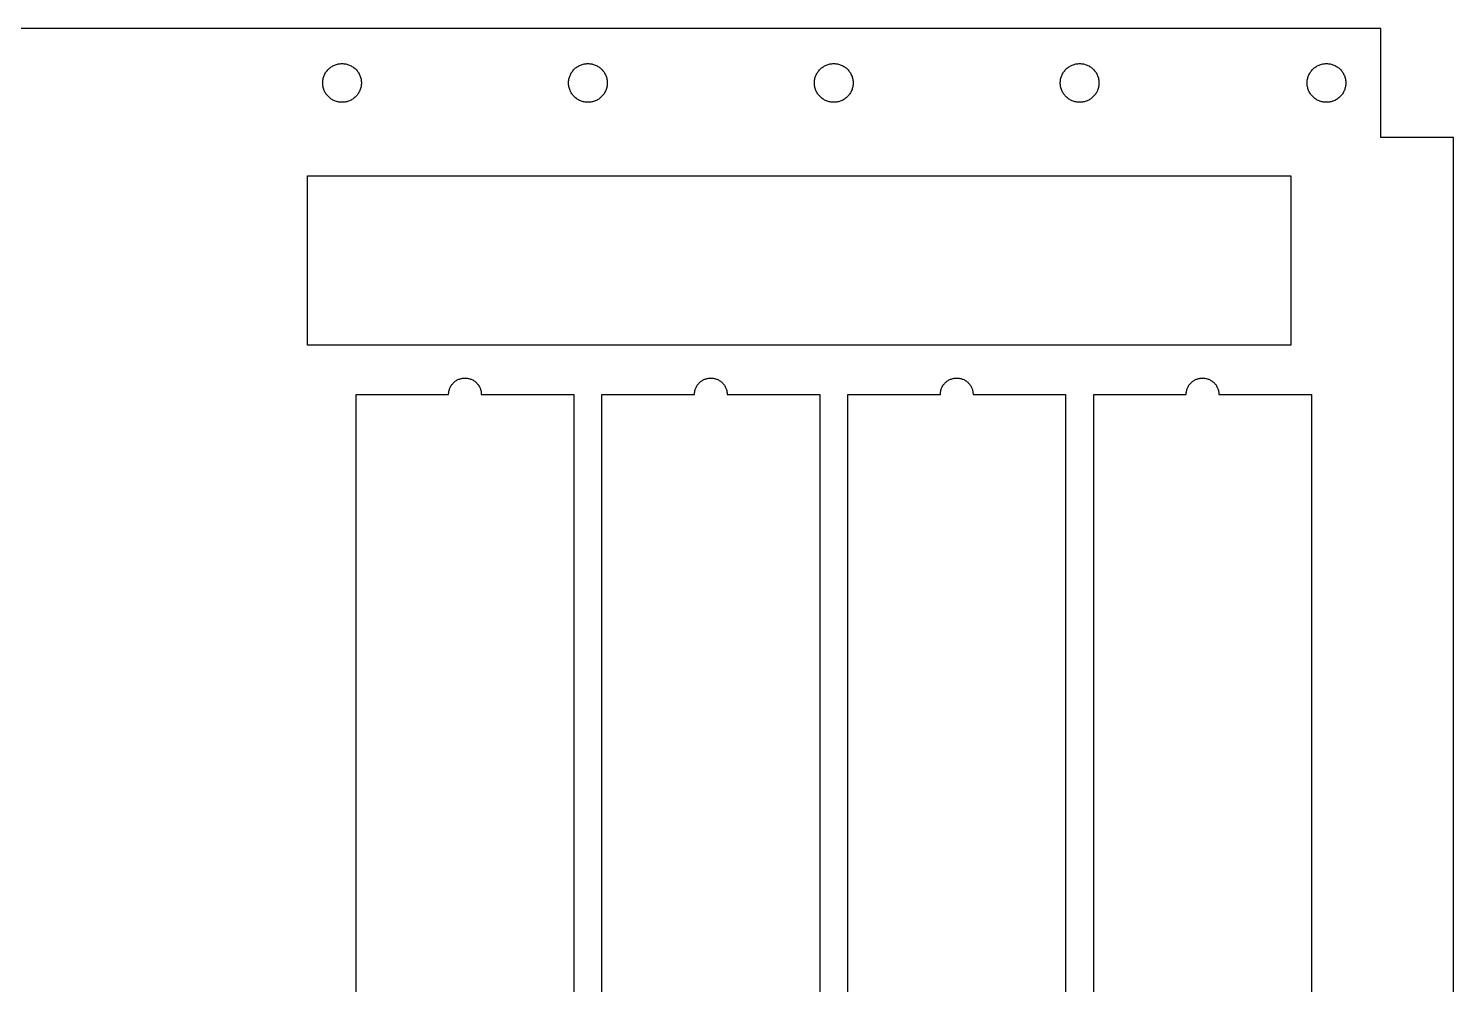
# Model space of a CAD drawing. Header units: metres. Extents: x 4 to 972, y 4 to 512.
# Drawn here: x 530.2 to 648, y 433 to 512 of the extents above; entities that cross this region are included whole.
import ezdxf

# ---------------------------------------------------------------- set-up
doc = ezdxf.new("R2010")
doc.units = ezdxf.units.M

msp = doc.modelspace()

# ---------------------------------------------------------------- linework, layer by layer
for p, q in [((642, 512), (334, 512)), ((642, 503), (642, 512)), ((555.125, 508.737), (555.187, 508.785)), ((555.187, 508.785), (555.252, 508.831)), ((555.252, 508.831), (555.318, 508.873)), ((555.318, 508.873), (555.386, 508.911)), ((555.386, 508.911), (555.456, 508.947)), ((555.456, 508.947), (555.528, 508.979)), ((555.528, 508.979), (555.602, 509.007)), ((555.602, 509.007), (555.676, 509.032)), ((555.676, 509.032), (555.752, 509.052)), ((555.752, 509.052), (555.828, 509.07)), ((555.828, 509.07), (555.906, 509.083)), ((555.906, 509.083), (555.984, 509.093)), ((555.984, 509.093), (556.062, 509.099)), ((556.062, 509.099), (556.141, 509.1)), ((556.141, 509.1), (556.219, 509.099)), ((556.219, 509.099), (556.298, 509.093)), ((556.298, 509.093), (556.376, 509.083)), ((556.376, 509.083), (556.453, 509.07)), ((556.453, 509.07), (556.53, 509.052)), ((556.53, 509.052), (556.605, 509.032)), ((556.605, 509.032), (556.68, 509.007)), ((556.68, 509.007), (556.753, 508.979)), ((556.753, 508.979), (556.825, 508.947)), ((556.825, 508.947), (556.895, 508.911)), ((556.895, 508.911), (556.963, 508.873)), ((556.963, 508.873), (557.03, 508.831)), ((557.03, 508.831), (557.094, 508.785)), ((557.094, 508.785), (557.156, 508.737)), ((575.445, 508.737), (575.507, 508.785)), ((575.507, 508.785), (575.572, 508.831)), ((575.572, 508.831), (575.638, 508.873)), ((575.638, 508.873), (575.706, 508.911)), ((575.706, 508.911), (575.776, 508.947)), ((575.776, 508.947), (575.848, 508.979)), ((575.848, 508.979), (575.922, 509.007)), ((575.922, 509.007), (575.996, 509.032)), ((575.996, 509.032), (576.072, 509.052)), ((576.072, 509.052), (576.148, 509.07)), ((576.148, 509.07), (576.226, 509.083)), ((576.226, 509.083), (576.304, 509.093)), ((576.304, 509.093), (576.382, 509.099)), ((576.382, 509.099), (576.461, 509.1)), ((576.461, 509.1), (576.539, 509.099)), ((576.539, 509.099), (576.618, 509.093)), ((576.618, 509.093), (576.696, 509.083)), ((576.696, 509.083), (576.773, 509.07)), ((576.773, 509.07), (576.85, 509.052)), ((576.85, 509.052), (576.925, 509.032)), ((576.925, 509.032), (577, 509.007)), ((577, 509.007), (577.073, 508.979)), ((577.073, 508.979), (577.145, 508.947)), ((577.145, 508.947), (577.215, 508.911)), ((577.215, 508.911), (577.283, 508.873)), ((577.283, 508.873), (577.35, 508.831)), ((577.35, 508.831), (577.414, 508.785)), ((577.414, 508.785), (577.476, 508.737)), ((595.765, 508.737), (595.827, 508.785)), ((595.827, 508.785), (595.892, 508.831)), ((595.892, 508.831), (595.958, 508.873)), ((595.958, 508.873), (596.026, 508.911)), ((596.026, 508.911), (596.096, 508.947)), ((596.096, 508.947), (596.168, 508.979)), ((596.168, 508.979), (596.242, 509.007)), ((596.242, 509.007), (596.316, 509.032)), ((596.316, 509.032), (596.392, 509.052)), ((596.392, 509.052), (596.468, 509.07)), ((596.468, 509.07), (596.546, 509.083)), ((596.546, 509.083), (596.624, 509.093)), ((596.624, 509.093), (596.702, 509.099)), ((596.702, 509.099), (596.781, 509.1)), ((596.781, 509.1), (596.859, 509.099)), ((596.859, 509.099), (596.938, 509.093)), ((596.938, 509.093), (597.016, 509.083)), ((597.016, 509.083), (597.093, 509.07)), ((597.093, 509.07), (597.17, 509.052)), ((597.17, 509.052), (597.245, 509.032)), ((597.245, 509.032), (597.32, 509.007)), ((597.32, 509.007), (597.393, 508.979)), ((597.393, 508.979), (597.465, 508.947)), ((597.465, 508.947), (597.535, 508.911)), ((597.535, 508.911), (597.603, 508.873)), ((597.603, 508.873), (597.67, 508.831)), ((597.67, 508.831), (597.734, 508.785)), ((597.734, 508.785), (597.796, 508.737)), ((616.085, 508.737), (616.147, 508.785)), ((616.147, 508.785), (616.212, 508.831)), ((616.212, 508.831), (616.278, 508.873)), ((616.278, 508.873), (616.346, 508.911)), ((616.346, 508.911), (616.416, 508.947)), ((616.416, 508.947), (616.488, 508.979)), ((616.488, 508.979), (616.562, 509.007)), ((616.562, 509.007), (616.636, 509.032)), ((616.636, 509.032), (616.712, 509.052)), ((616.712, 509.052), (616.788, 509.07)), ((616.788, 509.07), (616.866, 509.083)), ((616.866, 509.083), (616.944, 509.093)), ((616.944, 509.093), (617.022, 509.099)), ((617.022, 509.099), (617.101, 509.1)), ((617.101, 509.1), (617.179, 509.099)), ((617.179, 509.099), (617.258, 509.093)), ((617.258, 509.093), (617.336, 509.083)), ((617.336, 509.083), (617.413, 509.07)), ((617.413, 509.07), (617.49, 509.052)), ((617.49, 509.052), (617.565, 509.032)), ((617.565, 509.032), (617.64, 509.007)), ((617.64, 509.007), (617.713, 508.979)), ((617.713, 508.979), (617.785, 508.947)), ((617.785, 508.947), (617.855, 508.911)), ((617.855, 508.911), (617.923, 508.873)), ((617.923, 508.873), (617.99, 508.831)), ((617.99, 508.831), (618.054, 508.785)), ((618.054, 508.785), (618.116, 508.737)), ((636.485, 508.737), (636.547, 508.785)), ((636.547, 508.785), (636.611, 508.831)), ((636.611, 508.831), (636.677, 508.873)), ((636.677, 508.873), (636.746, 508.911)), ((636.746, 508.911), (636.816, 508.947)), ((636.816, 508.947), (636.888, 508.979)), ((636.888, 508.979), (636.961, 509.007)), ((636.961, 509.007), (637.035, 509.032)), ((637.035, 509.032), (637.111, 509.052)), ((637.111, 509.052), (637.188, 509.07)), ((637.188, 509.07), (637.265, 509.083)), ((637.265, 509.083), (637.343, 509.093)), ((637.343, 509.093), (637.421, 509.099)), ((637.421, 509.099), (637.5, 509.1)), ((637.5, 509.1), (637.579, 509.099)), ((637.579, 509.099), (637.657, 509.093)), ((637.657, 509.093), (637.735, 509.083)), ((637.735, 509.083), (637.812, 509.07)), ((637.812, 509.07), (637.889, 509.052)), ((637.889, 509.052), (637.965, 509.032)), ((637.965, 509.032), (638.039, 509.007)), ((638.039, 509.007), (638.112, 508.979)), ((638.112, 508.979), (638.184, 508.947)), ((638.184, 508.947), (638.254, 508.911)), ((638.254, 508.911), (638.323, 508.873)), ((638.323, 508.873), (638.389, 508.831)), ((638.389, 508.831), (638.453, 508.785)), ((638.453, 508.785), (638.515, 508.737)), ((554.542, 507.579), (554.548, 507.657)), ((554.548, 507.657), (554.558, 507.735)), ((554.558, 507.735), (554.571, 507.812)), ((554.571, 507.812), (554.588, 507.889)), ((554.588, 507.889), (554.609, 507.965)), ((554.609, 507.965), (554.634, 508.039)), ((554.634, 508.039), (554.662, 508.112)), ((554.662, 508.112), (554.694, 508.184)), ((554.694, 508.184), (554.729, 508.254)), ((554.729, 508.254), (554.768, 508.323)), ((554.768, 508.323), (554.81, 508.389)), ((554.81, 508.389), (554.855, 508.453)), ((554.855, 508.453), (554.904, 508.515)), ((554.904, 508.515), (554.955, 508.575)), ((554.955, 508.575), (555.009, 508.632)), ((555.009, 508.632), (555.066, 508.686)), ((555.066, 508.686), (555.125, 508.737)), ((557.156, 508.737), (557.215, 508.686)), ((557.215, 508.686), (557.272, 508.632)), ((557.272, 508.632), (557.327, 508.575)), ((557.327, 508.575), (557.378, 508.515)), ((557.378, 508.515), (557.426, 508.453)), ((557.426, 508.453), (557.471, 508.389)), ((557.471, 508.389), (557.513, 508.323)), ((557.513, 508.323), (557.552, 508.254)), ((557.552, 508.254), (557.587, 508.184)), ((557.587, 508.184), (557.619, 508.112)), ((557.619, 508.112), (557.648, 508.039)), ((557.648, 508.039), (557.672, 507.965)), ((557.672, 507.965), (557.693, 507.889)), ((557.693, 507.889), (557.71, 507.812)), ((557.71, 507.812), (557.724, 507.735)), ((557.724, 507.735), (557.733, 507.657)), ((557.733, 507.657), (557.739, 507.579)), ((574.862, 507.579), (574.868, 507.657)), ((574.868, 507.657), (574.878, 507.735)), ((574.878, 507.735), (574.891, 507.812)), ((574.891, 507.812), (574.908, 507.889)), ((574.908, 507.889), (574.929, 507.965)), ((574.929, 507.965), (574.954, 508.039)), ((574.954, 508.039), (574.982, 508.112)), ((574.982, 508.112), (575.014, 508.184)), ((575.014, 508.184), (575.049, 508.254)), ((575.049, 508.254), (575.088, 508.323)), ((575.088, 508.323), (575.13, 508.389)), ((575.13, 508.389), (575.175, 508.453)), ((575.175, 508.453), (575.224, 508.515)), ((575.224, 508.515), (575.275, 508.575)), ((575.275, 508.575), (575.329, 508.632)), ((575.329, 508.632), (575.386, 508.686)), ((575.386, 508.686), (575.445, 508.737)), ((577.476, 508.737), (577.535, 508.686)), ((577.535, 508.686), (577.592, 508.632)), ((577.592, 508.632), (577.647, 508.575)), ((577.647, 508.575), (577.698, 508.515)), ((577.698, 508.515), (577.746, 508.453)), ((577.746, 508.453), (577.791, 508.389)), ((577.791, 508.389), (577.833, 508.323)), ((577.833, 508.323), (577.872, 508.254)), ((577.872, 508.254), (577.907, 508.184)), ((577.907, 508.184), (577.939, 508.112)), ((577.939, 508.112), (577.968, 508.039)), ((577.968, 508.039), (577.992, 507.965)), ((577.992, 507.965), (578.013, 507.889)), ((578.013, 507.889), (578.03, 507.812)), ((578.03, 507.812), (578.044, 507.735)), ((578.044, 507.735), (578.053, 507.657)), ((578.053, 507.657), (578.059, 507.579)), ((595.182, 507.579), (595.188, 507.657)), ((595.188, 507.657), (595.198, 507.735)), ((595.198, 507.735), (595.211, 507.812)), ((595.211, 507.812), (595.228, 507.889)), ((595.228, 507.889), (595.249, 507.965)), ((595.249, 507.965), (595.274, 508.039)), ((595.274, 508.039), (595.302, 508.112)), ((595.302, 508.112), (595.334, 508.184)), ((595.334, 508.184), (595.369, 508.254)), ((595.369, 508.254), (595.408, 508.323)), ((595.408, 508.323), (595.45, 508.389)), ((595.45, 508.389), (595.495, 508.453)), ((595.495, 508.453), (595.544, 508.515)), ((595.544, 508.515), (595.595, 508.575)), ((595.595, 508.575), (595.649, 508.632)), ((595.649, 508.632), (595.706, 508.686)), ((595.706, 508.686), (595.765, 508.737)), ((597.796, 508.737), (597.855, 508.686)), ((597.855, 508.686), (597.912, 508.632)), ((597.912, 508.632), (597.967, 508.575)), ((597.967, 508.575), (598.018, 508.515)), ((598.018, 508.515), (598.066, 508.453)), ((598.066, 508.453), (598.111, 508.389)), ((598.111, 508.389), (598.153, 508.323)), ((598.153, 508.323), (598.192, 508.254)), ((598.192, 508.254), (598.227, 508.184)), ((598.227, 508.184), (598.259, 508.112)), ((598.259, 508.112), (598.288, 508.039)), ((598.288, 508.039), (598.312, 507.965)), ((598.312, 507.965), (598.333, 507.889)), ((598.333, 507.889), (598.35, 507.812)), ((598.35, 507.812), (598.364, 507.735)), ((598.364, 507.735), (598.373, 507.657)), ((598.373, 507.657), (598.379, 507.579)), ((615.502, 507.579), (615.508, 507.657)), ((615.508, 507.657), (615.518, 507.735)), ((615.518, 507.735), (615.531, 507.812)), ((615.531, 507.812), (615.548, 507.889)), ((615.548, 507.889), (615.569, 507.965)), ((615.569, 507.965), (615.594, 508.039)), ((615.594, 508.039), (615.622, 508.112)), ((615.622, 508.112), (615.654, 508.184)), ((615.654, 508.184), (615.689, 508.254)), ((615.689, 508.254), (615.728, 508.323)), ((615.728, 508.323), (615.77, 508.389)), ((615.77, 508.389), (615.815, 508.453)), ((615.815, 508.453), (615.864, 508.515)), ((615.864, 508.515), (615.915, 508.575)), ((615.915, 508.575), (615.969, 508.632)), ((615.969, 508.632), (616.026, 508.686)), ((616.026, 508.686), (616.085, 508.737)), ((618.116, 508.737), (618.175, 508.686)), ((618.175, 508.686), (618.232, 508.632)), ((618.232, 508.632), (618.287, 508.575)), ((618.287, 508.575), (618.338, 508.515)), ((618.338, 508.515), (618.386, 508.453)), ((618.386, 508.453), (618.431, 508.389)), ((618.431, 508.389), (618.473, 508.323)), ((618.473, 508.323), (618.512, 508.254)), ((618.512, 508.254), (618.547, 508.184)), ((618.547, 508.184), (618.579, 508.112)), ((618.579, 508.112), (618.608, 508.039)), ((618.608, 508.039), (618.632, 507.965)), ((618.632, 507.965), (618.653, 507.889)), ((618.653, 507.889), (618.67, 507.812)), ((618.67, 507.812), (618.684, 507.735)), ((618.684, 507.735), (618.693, 507.657)), ((618.693, 507.657), (618.699, 507.579)), ((635.901, 507.579), (635.907, 507.657)), ((635.907, 507.657), (635.917, 507.735)), ((635.917, 507.735), (635.93, 507.812)), ((635.93, 507.812), (635.948, 507.889)), ((635.948, 507.889), (635.968, 507.965)), ((635.968, 507.965), (635.993, 508.039)), ((635.993, 508.039), (636.021, 508.112)), ((636.021, 508.112), (636.053, 508.184)), ((636.053, 508.184), (636.089, 508.254)), ((636.089, 508.254), (636.127, 508.323)), ((636.127, 508.323), (636.169, 508.389)), ((636.169, 508.389), (636.215, 508.453)), ((636.215, 508.453), (636.263, 508.515)), ((636.263, 508.515), (636.314, 508.575)), ((636.314, 508.575), (636.368, 508.632)), ((636.368, 508.632), (636.425, 508.686)), ((636.425, 508.686), (636.485, 508.737)), ((638.515, 508.737), (638.575, 508.686)), ((638.575, 508.686), (638.632, 508.632)), ((638.632, 508.632), (638.686, 508.575)), ((638.686, 508.575), (638.737, 508.515)), ((638.737, 508.515), (638.785, 508.453)), ((638.785, 508.453), (638.831, 508.389)), ((638.831, 508.389), (638.873, 508.323)), ((638.873, 508.323), (638.911, 508.254)), ((638.911, 508.254), (638.947, 508.184)), ((638.947, 508.184), (638.979, 508.112)), ((638.979, 508.112), (639.007, 508.039)), ((639.007, 508.039), (639.032, 507.965)), ((639.032, 507.965), (639.052, 507.889)), ((639.052, 507.889), (639.07, 507.812)), ((639.07, 507.812), (639.083, 507.735)), ((639.083, 507.735), (639.093, 507.657)), ((639.093, 507.657), (639.099, 507.579)), ((554.54, 507.5), (554.542, 507.579)), ((554.542, 507.421), (554.54, 507.5)), ((554.548, 507.343), (554.542, 507.421)), ((554.558, 507.265), (554.548, 507.343)), ((554.571, 507.188), (554.558, 507.265)), ((554.588, 507.111), (554.571, 507.188)), ((554.609, 507.035), (554.588, 507.111)), ((554.634, 506.961), (554.609, 507.035)), ((554.662, 506.888), (554.634, 506.961)), ((554.694, 506.816), (554.662, 506.888)), ((554.729, 506.746), (554.694, 506.816)), ((554.768, 506.677), (554.729, 506.746)), ((554.81, 506.611), (554.768, 506.677)), ((554.855, 506.547), (554.81, 506.611)), ((554.904, 506.485), (554.855, 506.547)), ((554.955, 506.425), (554.904, 506.485)), ((557.378, 506.485), (557.327, 506.425)), ((557.426, 506.547), (557.378, 506.485)), ((557.471, 506.611), (557.426, 506.547)), ((557.513, 506.677), (557.471, 506.611)), ((557.552, 506.746), (557.513, 506.677)), ((557.587, 506.816), (557.552, 506.746)), ((557.619, 506.888), (557.587, 506.816)), ((557.648, 506.961), (557.619, 506.888)), ((557.672, 507.035), (557.648, 506.961)), ((557.693, 507.111), (557.672, 507.035)), ((557.71, 507.188), (557.693, 507.111)), ((557.724, 507.265), (557.71, 507.188)), ((557.733, 507.343), (557.724, 507.265)), ((557.739, 507.421), (557.733, 507.343)), ((557.739, 507.579), (557.741, 507.5)), ((557.741, 507.5), (557.739, 507.421)), ((574.86, 507.5), (574.862, 507.579)), ((574.862, 507.421), (574.86, 507.5)), ((574.868, 507.343), (574.862, 507.421)), ((574.878, 507.265), (574.868, 507.343)), ((574.891, 507.188), (574.878, 507.265)), ((574.908, 507.111), (574.891, 507.188)), ((574.929, 507.035), (574.908, 507.111)), ((574.954, 506.961), (574.929, 507.035)), ((574.982, 506.888), (574.954, 506.961)), ((575.014, 506.816), (574.982, 506.888)), ((575.049, 506.746), (575.014, 506.816)), ((575.088, 506.677), (575.049, 506.746)), ((575.13, 506.611), (575.088, 506.677)), ((575.175, 506.547), (575.13, 506.611)), ((575.224, 506.485), (575.175, 506.547)), ((575.275, 506.425), (575.224, 506.485)), ((577.698, 506.485), (577.647, 506.425)), ((577.746, 506.547), (577.698, 506.485)), ((577.791, 506.611), (577.746, 506.547)), ((577.833, 506.677), (577.791, 506.611)), ((577.872, 506.746), (577.833, 506.677)), ((577.907, 506.816), (577.872, 506.746)), ((577.939, 506.888), (577.907, 506.816)), ((577.968, 506.961), (577.939, 506.888)), ((577.992, 507.035), (577.968, 506.961)), ((578.013, 507.111), (577.992, 507.035)), ((578.03, 507.188), (578.013, 507.111)), ((578.044, 507.265), (578.03, 507.188)), ((578.053, 507.343), (578.044, 507.265)), ((578.059, 507.421), (578.053, 507.343)), ((578.059, 507.579), (578.061, 507.5)), ((578.061, 507.5), (578.059, 507.421)), ((595.18, 507.5), (595.182, 507.579)), ((595.182, 507.421), (595.18, 507.5)), ((595.188, 507.343), (595.182, 507.421)), ((595.198, 507.265), (595.188, 507.343)), ((595.211, 507.188), (595.198, 507.265)), ((595.228, 507.111), (595.211, 507.188)), ((595.249, 507.035), (595.228, 507.111)), ((595.274, 506.961), (595.249, 507.035)), ((595.302, 506.888), (595.274, 506.961)), ((595.334, 506.816), (595.302, 506.888)), ((595.369, 506.746), (595.334, 506.816)), ((595.408, 506.677), (595.369, 506.746)), ((595.45, 506.611), (595.408, 506.677)), ((595.495, 506.547), (595.45, 506.611)), ((595.544, 506.485), (595.495, 506.547)), ((595.595, 506.425), (595.544, 506.485)), ((598.018, 506.485), (597.967, 506.425)), ((598.066, 506.547), (598.018, 506.485)), ((598.111, 506.611), (598.066, 506.547)), ((598.153, 506.677), (598.111, 506.611)), ((598.192, 506.746), (598.153, 506.677)), ((598.227, 506.816), (598.192, 506.746)), ((598.259, 506.888), (598.227, 506.816)), ((598.288, 506.961), (598.259, 506.888)), ((598.312, 507.035), (598.288, 506.961)), ((598.333, 507.111), (598.312, 507.035)), ((598.35, 507.188), (598.333, 507.111)), ((598.364, 507.265), (598.35, 507.188)), ((598.373, 507.343), (598.364, 507.265)), ((598.379, 507.421), (598.373, 507.343)), ((598.379, 507.579), (598.381, 507.5)), ((598.381, 507.5), (598.379, 507.421)), ((615.5, 507.5), (615.502, 507.579)), ((615.502, 507.421), (615.5, 507.5)), ((615.508, 507.343), (615.502, 507.421)), ((615.518, 507.265), (615.508, 507.343)), ((615.531, 507.188), (615.518, 507.265)), ((615.548, 507.111), (615.531, 507.188)), ((615.569, 507.035), (615.548, 507.111)), ((615.594, 506.961), (615.569, 507.035)), ((615.622, 506.888), (615.594, 506.961)), ((615.654, 506.816), (615.622, 506.888)), ((615.689, 506.746), (615.654, 506.816)), ((615.728, 506.677), (615.689, 506.746)), ((615.77, 506.611), (615.728, 506.677)), ((615.815, 506.547), (615.77, 506.611)), ((615.864, 506.485), (615.815, 506.547)), ((615.915, 506.425), (615.864, 506.485)), ((618.338, 506.485), (618.287, 506.425)), ((618.386, 506.547), (618.338, 506.485)), ((618.431, 506.611), (618.386, 506.547)), ((618.473, 506.677), (618.431, 506.611)), ((618.512, 506.746), (618.473, 506.677)), ((618.547, 506.816), (618.512, 506.746)), ((618.579, 506.888), (618.547, 506.816)), ((618.608, 506.961), (618.579, 506.888)), ((618.632, 507.035), (618.608, 506.961)), ((618.653, 507.111), (618.632, 507.035)), ((618.67, 507.188), (618.653, 507.111)), ((618.684, 507.265), (618.67, 507.188)), ((618.693, 507.343), (618.684, 507.265)), ((618.699, 507.421), (618.693, 507.343)), ((618.699, 507.579), (618.701, 507.5)), ((618.701, 507.5), (618.699, 507.421)), ((635.9, 507.5), (635.901, 507.579)), ((635.901, 507.421), (635.9, 507.5)), ((635.907, 507.343), (635.901, 507.421)), ((635.917, 507.265), (635.907, 507.343)), ((635.93, 507.188), (635.917, 507.265)), ((635.948, 507.111), (635.93, 507.188)), ((635.968, 507.035), (635.948, 507.111)), ((635.993, 506.961), (635.968, 507.035)), ((636.021, 506.888), (635.993, 506.961)), ((636.053, 506.816), (636.021, 506.888)), ((636.089, 506.746), (636.053, 506.816)), ((636.127, 506.677), (636.089, 506.746)), ((636.169, 506.611), (636.127, 506.677)), ((636.215, 506.547), (636.169, 506.611)), ((636.263, 506.485), (636.215, 506.547)), ((636.314, 506.425), (636.263, 506.485)), ((638.737, 506.485), (638.686, 506.425)), ((638.785, 506.547), (638.737, 506.485)), ((638.831, 506.611), (638.785, 506.547)), ((638.873, 506.677), (638.831, 506.611)), ((638.911, 506.746), (638.873, 506.677)), ((638.947, 506.816), (638.911, 506.746)), ((638.979, 506.888), (638.947, 506.816)), ((639.007, 506.961), (638.979, 506.888)), ((639.032, 507.035), (639.007, 506.961)), ((639.052, 507.111), (639.032, 507.035)), ((639.07, 507.188), (639.052, 507.111)), ((639.083, 507.265), (639.07, 507.188)), ((639.093, 507.343), (639.083, 507.265)), ((639.099, 507.421), (639.093, 507.343)), ((639.099, 507.579), (639.1, 507.5)), ((639.1, 507.5), (639.099, 507.421)), ((555.009, 506.368), (554.955, 506.425)), ((555.066, 506.314), (555.009, 506.368)), ((555.125, 506.263), (555.066, 506.314)), ((555.187, 506.215), (555.125, 506.263)), ((555.252, 506.169), (555.187, 506.215)), ((555.318, 506.127), (555.252, 506.169)), ((555.386, 506.089), (555.318, 506.127)), ((555.456, 506.053), (555.386, 506.089)), ((555.528, 506.021), (555.456, 506.053)), ((555.602, 505.993), (555.528, 506.021)), ((555.676, 505.968), (555.602, 505.993)), ((555.752, 505.948), (555.676, 505.968)), ((555.828, 505.93), (555.752, 505.948)), ((555.906, 505.917), (555.828, 505.93)), ((555.984, 505.907), (555.906, 505.917)), ((556.062, 505.901), (555.984, 505.907)), ((556.141, 505.9), (556.062, 505.901)), ((556.219, 505.901), (556.141, 505.9)), ((556.298, 505.907), (556.219, 505.901)), ((556.376, 505.917), (556.298, 505.907)), ((556.453, 505.93), (556.376, 505.917)), ((556.53, 505.948), (556.453, 505.93)), ((556.605, 505.968), (556.53, 505.948)), ((556.68, 505.993), (556.605, 505.968)), ((556.753, 506.021), (556.68, 505.993)), ((556.825, 506.053), (556.753, 506.021)), ((556.895, 506.089), (556.825, 506.053)), ((556.963, 506.127), (556.895, 506.089)), ((557.03, 506.169), (556.963, 506.127)), ((557.094, 506.215), (557.03, 506.169)), ((557.156, 506.263), (557.094, 506.215)), ((557.215, 506.314), (557.156, 506.263)), ((557.272, 506.368), (557.215, 506.314)), ((557.327, 506.425), (557.272, 506.368)), ((575.329, 506.368), (575.275, 506.425)), ((575.386, 506.314), (575.329, 506.368)), ((575.445, 506.263), (575.386, 506.314)), ((575.507, 506.215), (575.445, 506.263)), ((575.572, 506.169), (575.507, 506.215)), ((575.638, 506.127), (575.572, 506.169)), ((575.706, 506.089), (575.638, 506.127)), ((575.776, 506.053), (575.706, 506.089)), ((575.848, 506.021), (575.776, 506.053)), ((575.922, 505.993), (575.848, 506.021)), ((575.996, 505.968), (575.922, 505.993)), ((576.072, 505.948), (575.996, 505.968)), ((576.148, 505.93), (576.072, 505.948)), ((576.226, 505.917), (576.148, 505.93)), ((576.304, 505.907), (576.226, 505.917)), ((576.382, 505.901), (576.304, 505.907)), ((576.461, 505.9), (576.382, 505.901)), ((576.539, 505.901), (576.461, 505.9)), ((576.618, 505.907), (576.539, 505.901)), ((576.696, 505.917), (576.618, 505.907)), ((576.773, 505.93), (576.696, 505.917)), ((576.85, 505.948), (576.773, 505.93)), ((576.925, 505.968), (576.85, 505.948)), ((577, 505.993), (576.925, 505.968)), ((577.073, 506.021), (577, 505.993)), ((577.145, 506.053), (577.073, 506.021)), ((577.215, 506.089), (577.145, 506.053)), ((577.283, 506.127), (577.215, 506.089)), ((577.35, 506.169), (577.283, 506.127)), ((577.414, 506.215), (577.35, 506.169)), ((577.476, 506.263), (577.414, 506.215)), ((577.535, 506.314), (577.476, 506.263)), ((577.592, 506.368), (577.535, 506.314)), ((577.647, 506.425), (577.592, 506.368)), ((595.649, 506.368), (595.595, 506.425)), ((595.706, 506.314), (595.649, 506.368)), ((595.765, 506.263), (595.706, 506.314)), ((595.827, 506.215), (595.765, 506.263)), ((595.892, 506.169), (595.827, 506.215)), ((595.958, 506.127), (595.892, 506.169)), ((596.026, 506.089), (595.958, 506.127)), ((596.096, 506.053), (596.026, 506.089)), ((596.168, 506.021), (596.096, 506.053)), ((596.242, 505.993), (596.168, 506.021)), ((596.316, 505.968), (596.242, 505.993)), ((596.392, 505.948), (596.316, 505.968)), ((596.468, 505.93), (596.392, 505.948)), ((596.546, 505.917), (596.468, 505.93)), ((596.624, 505.907), (596.546, 505.917)), ((596.702, 505.901), (596.624, 505.907)), ((596.781, 505.9), (596.702, 505.901)), ((596.859, 505.901), (596.781, 505.9)), ((596.938, 505.907), (596.859, 505.901)), ((597.016, 505.917), (596.938, 505.907)), ((597.093, 505.93), (597.016, 505.917)), ((597.17, 505.948), (597.093, 505.93)), ((597.245, 505.968), (597.17, 505.948)), ((597.32, 505.993), (597.245, 505.968)), ((597.393, 506.021), (597.32, 505.993)), ((597.465, 506.053), (597.393, 506.021)), ((597.535, 506.089), (597.465, 506.053)), ((597.603, 506.127), (597.535, 506.089)), ((597.67, 506.169), (597.603, 506.127)), ((597.734, 506.215), (597.67, 506.169)), ((597.796, 506.263), (597.734, 506.215)), ((597.855, 506.314), (597.796, 506.263)), ((597.912, 506.368), (597.855, 506.314)), ((597.967, 506.425), (597.912, 506.368)), ((615.969, 506.368), (615.915, 506.425)), ((616.026, 506.314), (615.969, 506.368)), ((616.085, 506.263), (616.026, 506.314)), ((616.147, 506.215), (616.085, 506.263)), ((616.212, 506.169), (616.147, 506.215)), ((616.278, 506.127), (616.212, 506.169)), ((616.346, 506.089), (616.278, 506.127)), ((616.416, 506.053), (616.346, 506.089)), ((616.488, 506.021), (616.416, 506.053)), ((616.562, 505.993), (616.488, 506.021)), ((616.636, 505.968), (616.562, 505.993)), ((616.712, 505.948), (616.636, 505.968)), ((616.788, 505.93), (616.712, 505.948)), ((616.866, 505.917), (616.788, 505.93)), ((616.944, 505.907), (616.866, 505.917)), ((617.022, 505.901), (616.944, 505.907)), ((617.101, 505.9), (617.022, 505.901)), ((617.179, 505.901), (617.101, 505.9)), ((617.258, 505.907), (617.179, 505.901)), ((617.336, 505.917), (617.258, 505.907)), ((617.413, 505.93), (617.336, 505.917)), ((617.49, 505.948), (617.413, 505.93)), ((617.565, 505.968), (617.49, 505.948)), ((617.64, 505.993), (617.565, 505.968)), ((617.713, 506.021), (617.64, 505.993)), ((617.785, 506.053), (617.713, 506.021)), ((617.855, 506.089), (617.785, 506.053)), ((617.923, 506.127), (617.855, 506.089)), ((617.99, 506.169), (617.923, 506.127)), ((618.054, 506.215), (617.99, 506.169)), ((618.116, 506.263), (618.054, 506.215)), ((618.175, 506.314), (618.116, 506.263)), ((618.232, 506.368), (618.175, 506.314)), ((618.287, 506.425), (618.232, 506.368)), ((636.368, 506.368), (636.314, 506.425)), ((636.425, 506.314), (636.368, 506.368)), ((636.485, 506.263), (636.425, 506.314)), ((636.547, 506.215), (636.485, 506.263)), ((636.611, 506.169), (636.547, 506.215)), ((636.677, 506.127), (636.611, 506.169)), ((636.746, 506.089), (636.677, 506.127)), ((636.816, 506.053), (636.746, 506.089)), ((636.888, 506.021), (636.816, 506.053)), ((636.961, 505.993), (636.888, 506.021)), ((637.035, 505.968), (636.961, 505.993)), ((637.111, 505.948), (637.035, 505.968)), ((637.188, 505.93), (637.111, 505.948)), ((637.265, 505.917), (637.188, 505.93)), ((637.343, 505.907), (637.265, 505.917)), ((637.421, 505.901), (637.343, 505.907)), ((637.5, 505.9), (637.421, 505.901)), ((637.579, 505.901), (637.5, 505.9)), ((637.657, 505.907), (637.579, 505.901)), ((637.735, 505.917), (637.657, 505.907)), ((637.812, 505.93), (637.735, 505.917)), ((637.889, 505.948), (637.812, 505.93)), ((637.965, 505.968), (637.889, 505.948)), ((638.039, 505.993), (637.965, 505.968)), ((638.112, 506.021), (638.039, 505.993)), ((638.184, 506.053), (638.112, 506.021)), ((638.254, 506.089), (638.184, 506.053)), ((638.323, 506.127), (638.254, 506.089)), ((638.389, 506.169), (638.323, 506.127)), ((638.453, 506.215), (638.389, 506.169)), ((638.515, 506.263), (638.453, 506.215)), ((638.575, 506.314), (638.515, 506.263)), ((638.632, 506.368), (638.575, 506.314)), ((638.686, 506.425), (638.632, 506.368)), ((648, 503), (642, 503)), ((648, 373), (648, 503)), ((553.283, 485.835), (553.283, 499.835)), ((553.283, 499.835), (634.563, 499.835)), ((634.563, 499.835), (634.563, 485.835)), ((634.563, 485.835), (553.283, 485.835)), ((565.496, 482.849), (565.55, 482.888)), ((565.55, 482.888), (565.606, 482.923)), ((565.606, 482.923), (565.664, 482.956)), ((565.664, 482.956), (565.723, 482.986)), ((565.723, 482.986), (565.784, 483.012)), ((565.784, 483.012), (565.846, 483.036)), ((565.846, 483.036), (565.909, 483.057)), ((565.909, 483.057), (565.973, 483.075)), ((565.973, 483.075), (566.037, 483.089)), ((566.037, 483.089), (566.103, 483.101)), ((566.103, 483.101), (566.168, 483.109)), ((566.168, 483.109), (566.234, 483.114)), ((566.234, 483.114), (566.301, 483.115)), ((566.301, 483.115), (566.367, 483.114)), ((566.367, 483.114), (566.433, 483.109)), ((566.433, 483.109), (566.499, 483.101)), ((566.499, 483.101), (566.564, 483.089)), ((566.564, 483.089), (566.629, 483.075)), ((566.629, 483.075), (566.693, 483.057)), ((566.693, 483.057), (566.756, 483.036)), ((566.756, 483.036), (566.817, 483.012)), ((566.817, 483.012), (566.878, 482.986)), ((566.878, 482.986), (566.937, 482.956)), ((566.937, 482.956), (566.995, 482.923)), ((566.995, 482.923), (567.051, 482.888)), ((567.051, 482.888), (567.105, 482.849)), ((585.816, 482.849), (585.87, 482.888)), ((585.87, 482.888), (585.926, 482.923)), ((585.926, 482.923), (585.984, 482.956)), ((585.984, 482.956), (586.043, 482.986)), ((586.043, 482.986), (586.104, 483.012)), ((586.104, 483.012), (586.166, 483.036)), ((586.166, 483.036), (586.229, 483.057)), ((586.229, 483.057), (586.293, 483.075)), ((586.293, 483.075), (586.357, 483.089)), ((586.357, 483.089), (586.423, 483.101)), ((586.423, 483.101), (586.488, 483.109)), ((586.488, 483.109), (586.554, 483.114)), ((586.554, 483.114), (586.621, 483.115)), ((586.621, 483.115), (586.687, 483.114)), ((586.687, 483.114), (586.753, 483.109)), ((586.753, 483.109), (586.819, 483.101)), ((586.819, 483.101), (586.884, 483.089)), ((586.884, 483.089), (586.949, 483.075)), ((586.949, 483.075), (587.013, 483.057)), ((587.013, 483.057), (587.076, 483.036)), ((587.076, 483.036), (587.137, 483.012)), ((587.137, 483.012), (587.198, 482.986)), ((587.198, 482.986), (587.257, 482.956)), ((587.257, 482.956), (587.315, 482.923)), ((587.315, 482.923), (587.371, 482.888)), ((587.371, 482.888), (587.425, 482.849)), ((606.136, 482.849), (606.19, 482.888)), ((606.19, 482.888), (606.246, 482.923)), ((606.246, 482.923), (606.304, 482.956)), ((606.304, 482.956), (606.363, 482.986)), ((606.363, 482.986), (606.424, 483.012)), ((606.424, 483.012), (606.486, 483.036)), ((606.486, 483.036), (606.549, 483.057)), ((606.549, 483.057), (606.613, 483.075)), ((606.613, 483.075), (606.677, 483.089)), ((606.677, 483.089), (606.743, 483.101)), ((606.743, 483.101), (606.808, 483.109)), ((606.808, 483.109), (606.874, 483.114)), ((606.874, 483.114), (606.941, 483.115)), ((606.941, 483.115), (607.007, 483.114)), ((607.007, 483.114), (607.073, 483.109)), ((607.073, 483.109), (607.139, 483.101)), ((607.139, 483.101), (607.204, 483.089)), ((607.204, 483.089), (607.269, 483.075)), ((607.269, 483.075), (607.333, 483.057)), ((607.333, 483.057), (607.396, 483.036)), ((607.396, 483.036), (607.457, 483.012)), ((607.457, 483.012), (607.518, 482.986)), ((607.518, 482.986), (607.577, 482.956)), ((607.577, 482.956), (607.635, 482.923)), ((607.635, 482.923), (607.691, 482.888)), ((607.691, 482.888), (607.745, 482.849)), ((626.456, 482.849), (626.51, 482.888)), ((626.51, 482.888), (626.566, 482.923)), ((626.566, 482.923), (626.624, 482.956)), ((626.624, 482.956), (626.683, 482.986)), ((626.683, 482.986), (626.744, 483.012)), ((626.744, 483.012), (626.806, 483.036)), ((626.806, 483.036), (626.869, 483.057)), ((626.869, 483.057), (626.933, 483.075)), ((626.933, 483.075), (626.997, 483.089)), ((626.997, 483.089), (627.063, 483.101)), ((627.063, 483.101), (627.128, 483.109)), ((627.128, 483.109), (627.194, 483.114)), ((627.194, 483.114), (627.261, 483.115)), ((627.261, 483.115), (627.327, 483.114)), ((627.327, 483.114), (627.393, 483.109)), ((627.393, 483.109), (627.459, 483.101)), ((627.459, 483.101), (627.524, 483.089)), ((627.524, 483.089), (627.589, 483.075)), ((627.589, 483.075), (627.653, 483.057)), ((627.653, 483.057), (627.716, 483.036)), ((627.716, 483.036), (627.777, 483.012)), ((627.777, 483.012), (627.838, 482.986)), ((627.838, 482.986), (627.897, 482.956)), ((627.897, 482.956), (627.955, 482.923)), ((627.955, 482.923), (628.011, 482.888)), ((628.011, 482.888), (628.065, 482.849)), ((557.301, 378.265), (557.301, 481.765)), ((557.301, 481.765), (564.95, 481.765)), ((564.95, 481.765), (564.952, 481.831)), ((564.952, 481.831), (564.957, 481.897)), ((564.957, 481.897), (564.965, 481.963)), ((564.965, 481.963), (564.976, 482.028)), ((564.976, 482.028), (564.991, 482.093)), ((564.991, 482.093), (565.008, 482.157)), ((565.008, 482.157), (565.029, 482.22)), ((565.029, 482.22), (565.053, 482.282)), ((565.053, 482.282), (565.08, 482.342)), ((565.08, 482.342), (565.11, 482.401)), ((565.11, 482.401), (565.142, 482.459)), ((565.142, 482.459), (565.178, 482.515)), ((565.178, 482.515), (565.216, 482.569)), ((565.216, 482.569), (565.257, 482.621)), ((565.257, 482.621), (565.3, 482.672)), ((565.3, 482.672), (565.346, 482.72)), ((565.346, 482.72), (565.394, 482.765)), ((565.394, 482.765), (565.444, 482.809)), ((565.444, 482.809), (565.496, 482.849)), ((567.105, 482.849), (567.157, 482.809)), ((567.157, 482.809), (567.208, 482.765)), ((567.208, 482.765), (567.256, 482.72)), ((567.256, 482.72), (567.301, 482.672)), ((567.301, 482.672), (567.345, 482.621)), ((567.345, 482.621), (567.385, 482.569)), ((567.385, 482.569), (567.423, 482.515)), ((567.423, 482.515), (567.459, 482.459)), ((567.459, 482.459), (567.492, 482.401)), ((567.492, 482.401), (567.521, 482.342)), ((567.521, 482.342), (567.548, 482.282)), ((567.548, 482.282), (567.572, 482.22)), ((567.572, 482.22), (567.593, 482.157)), ((567.593, 482.157), (567.611, 482.093)), ((567.611, 482.093), (567.625, 482.028)), ((567.625, 482.028), (567.636, 481.963)), ((567.636, 481.963), (567.645, 481.897)), ((567.645, 481.897), (567.649, 481.831)), ((567.649, 481.831), (567.651, 481.765)), ((567.651, 481.765), (575.301, 481.765)), ((575.301, 481.765), (575.301, 378.265)), ((577.621, 378.265), (577.621, 481.765)), ((577.621, 481.765), (585.27, 481.765)), ((585.27, 481.765), (585.272, 481.831)), ((585.272, 481.831), (585.277, 481.897)), ((585.277, 481.897), (585.285, 481.963)), ((585.285, 481.963), (585.296, 482.028)), ((585.296, 482.028), (585.311, 482.093)), ((585.311, 482.093), (585.328, 482.157)), ((585.328, 482.157), (585.349, 482.22)), ((585.349, 482.22), (585.373, 482.282)), ((585.373, 482.282), (585.4, 482.342)), ((585.4, 482.342), (585.43, 482.401)), ((585.43, 482.401), (585.462, 482.459)), ((585.462, 482.459), (585.498, 482.515)), ((585.498, 482.515), (585.536, 482.569)), ((585.536, 482.569), (585.577, 482.621)), ((585.577, 482.621), (585.62, 482.672)), ((585.62, 482.672), (585.666, 482.72)), ((585.666, 482.72), (585.714, 482.765)), ((585.714, 482.765), (585.764, 482.809)), ((585.764, 482.809), (585.816, 482.849)), ((587.425, 482.849), (587.477, 482.809)), ((587.477, 482.809), (587.528, 482.765)), ((587.528, 482.765), (587.576, 482.72)), ((587.576, 482.72), (587.621, 482.672)), ((587.621, 482.672), (587.665, 482.621)), ((587.665, 482.621), (587.705, 482.569)), ((587.705, 482.569), (587.743, 482.515)), ((587.743, 482.515), (587.779, 482.459)), ((587.779, 482.459), (587.812, 482.401)), ((587.812, 482.401), (587.841, 482.342)), ((587.841, 482.342), (587.868, 482.282)), ((587.868, 482.282), (587.892, 482.22)), ((587.892, 482.22), (587.913, 482.157)), ((587.913, 482.157), (587.931, 482.093)), ((587.931, 482.093), (587.945, 482.028)), ((587.945, 482.028), (587.956, 481.963)), ((587.956, 481.963), (587.965, 481.897)), ((587.965, 481.897), (587.969, 481.831)), ((587.969, 481.831), (587.971, 481.765)), ((587.971, 481.765), (595.621, 481.765)), ((595.621, 481.765), (595.621, 378.265)), ((597.941, 378.265), (597.941, 481.765)), ((597.941, 481.765), (605.59, 481.765)), ((605.59, 481.765), (605.592, 481.831)), ((605.592, 481.831), (605.597, 481.897)), ((605.597, 481.897), (605.605, 481.963)), ((605.605, 481.963), (605.616, 482.028)), ((605.616, 482.028), (605.631, 482.093)), ((605.631, 482.093), (605.648, 482.157)), ((605.648, 482.157), (605.669, 482.22)), ((605.669, 482.22), (605.693, 482.282)), ((605.693, 482.282), (605.72, 482.342)), ((605.72, 482.342), (605.75, 482.401)), ((605.75, 482.401), (605.782, 482.459)), ((605.782, 482.459), (605.818, 482.515)), ((605.818, 482.515), (605.856, 482.569)), ((605.856, 482.569), (605.897, 482.621)), ((605.897, 482.621), (605.94, 482.672)), ((605.94, 482.672), (605.986, 482.72)), ((605.986, 482.72), (606.034, 482.765)), ((606.034, 482.765), (606.084, 482.809)), ((606.084, 482.809), (606.136, 482.849)), ((607.745, 482.849), (607.797, 482.809)), ((607.797, 482.809), (607.848, 482.765)), ((607.848, 482.765), (607.896, 482.72)), ((607.896, 482.72), (607.941, 482.672)), ((607.941, 482.672), (607.985, 482.621)), ((607.985, 482.621), (608.025, 482.569)), ((608.025, 482.569), (608.063, 482.515)), ((608.063, 482.515), (608.099, 482.459)), ((608.099, 482.459), (608.132, 482.401)), ((608.132, 482.401), (608.161, 482.342)), ((608.161, 482.342), (608.188, 482.282)), ((608.188, 482.282), (608.212, 482.22)), ((608.212, 482.22), (608.233, 482.157)), ((608.233, 482.157), (608.251, 482.093)), ((608.251, 482.093), (608.265, 482.028)), ((608.265, 482.028), (608.276, 481.963)), ((608.276, 481.963), (608.285, 481.897)), ((608.285, 481.897), (608.289, 481.831)), ((608.289, 481.831), (608.291, 481.765)), ((608.291, 481.765), (615.941, 481.765)), ((615.941, 481.765), (615.941, 378.265)), ((618.261, 378.265), (618.261, 481.765)), ((618.261, 481.765), (625.91, 481.765)), ((625.91, 481.765), (625.912, 481.831)), ((625.912, 481.831), (625.917, 481.897)), ((625.917, 481.897), (625.925, 481.963)), ((625.925, 481.963), (625.936, 482.028)), ((625.936, 482.028), (625.951, 482.093)), ((625.951, 482.093), (625.968, 482.157)), ((625.968, 482.157), (625.989, 482.22)), ((625.989, 482.22), (626.013, 482.282)), ((626.013, 482.282), (626.04, 482.342)), ((626.04, 482.342), (626.07, 482.401)), ((626.07, 482.401), (626.102, 482.459)), ((626.102, 482.459), (626.138, 482.515)), ((626.138, 482.515), (626.176, 482.569)), ((626.176, 482.569), (626.217, 482.621)), ((626.217, 482.621), (626.26, 482.672)), ((626.26, 482.672), (626.306, 482.72)), ((626.306, 482.72), (626.354, 482.765)), ((626.354, 482.765), (626.404, 482.809)), ((626.404, 482.809), (626.456, 482.849)), ((628.065, 482.849), (628.117, 482.809)), ((628.117, 482.809), (628.168, 482.765)), ((628.168, 482.765), (628.216, 482.72)), ((628.216, 482.72), (628.261, 482.672)), ((628.261, 482.672), (628.305, 482.621)), ((628.305, 482.621), (628.345, 482.569)), ((628.345, 482.569), (628.383, 482.515)), ((628.383, 482.515), (628.419, 482.459)), ((628.419, 482.459), (628.452, 482.401)), ((628.452, 482.401), (628.481, 482.342)), ((628.481, 482.342), (628.508, 482.282)), ((628.508, 482.282), (628.532, 482.22)), ((628.532, 482.22), (628.553, 482.157)), ((628.553, 482.157), (628.571, 482.093)), ((628.571, 482.093), (628.585, 482.028)), ((628.585, 482.028), (628.596, 481.963)), ((628.596, 481.963), (628.605, 481.897)), ((628.605, 481.897), (628.609, 481.831)), ((628.609, 481.831), (628.611, 481.765)), ((628.611, 481.765), (636.261, 481.765)), ((636.261, 481.765), (636.261, 378.265))]:
    msp.add_line(p, q)

doc.saveas('drawing.dxf')
